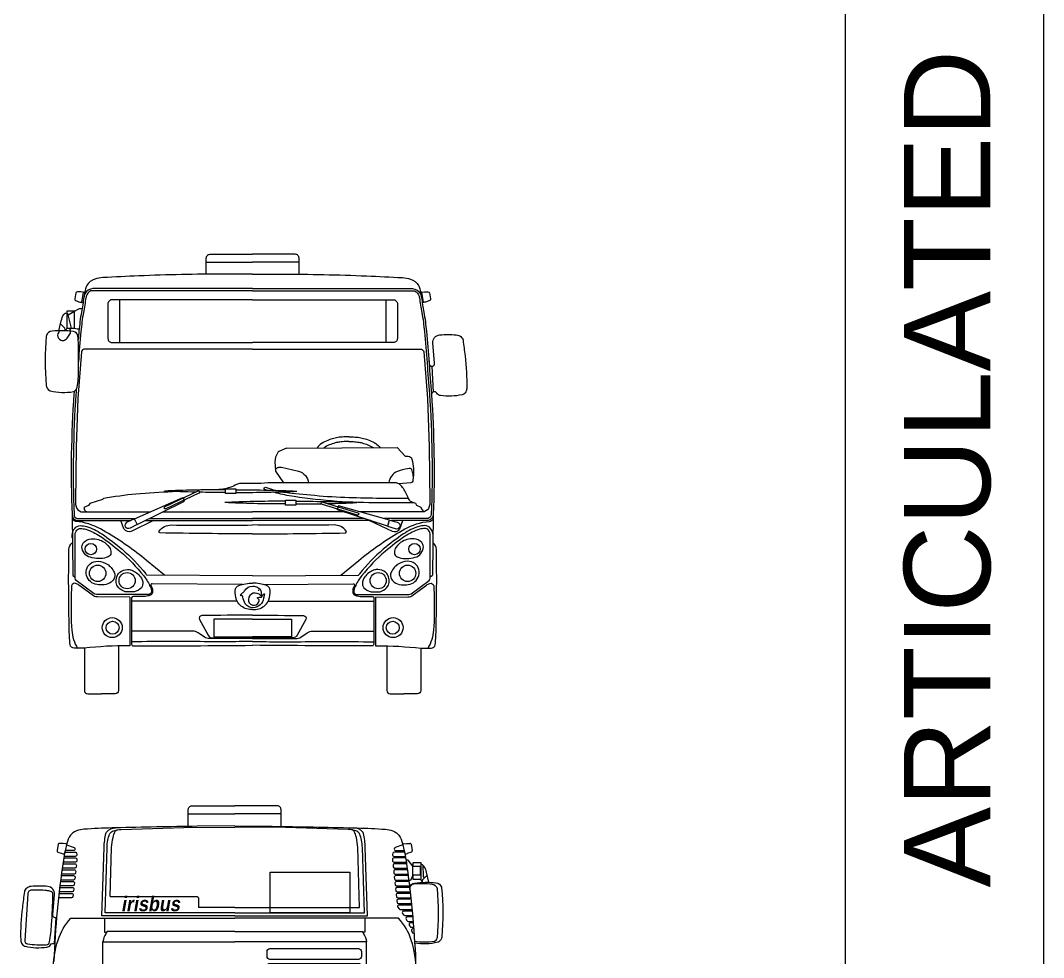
# Model space of a CAD drawing. Header units: millimetres. Extents: x 35403 to 155690, y 202798 to 276657.
# Drawn here: x 123047 to 129979, y 211803 to 218152 of the extents above; entities that cross this region are included whole.
import ezdxf

# ---------------------------------------------------------------- set-up
doc = ezdxf.new("R2010")
doc.units = ezdxf.units.MM
doc.layers.add('www.cad-blocks.net', color=7, linetype='Continuous')
doc.styles.get("Standard").update_dxf_attribs({"font": 'arial.ttf'})

# ---------------------------------------------------------------- blocks, each defined once
blk = doc.blocks.new('A$C717472FF')
for p, q in [((123.2, 3004.7), (123.2, 2714.5)), ((1925.8, 3004.7), (1925.8, 2714.5)), ((2237.8, 2553.8), (2247.2, 2378.8)), ((1024.5, 840.6), (761.3, 840.6)), ((761.3, 840.6), (761.3, 719.7)), ((1024.5, 840.6), (1287.7, 840.6)), ((1287.7, 840.6), (1287.7, 719.7)), ((761.3, 719.7), (1024.5, 719.7)), ((1287.7, 719.7), (1024.5, 719.7))]:
    blk.add_line(p, q)
for points in [[(710.4, 3177.5), (710.4, 3286.9, -0.414214), (735.7, 3312.3), (1024.5, 3312.3)], [(1338.6, 3177.5), (1338.6, 3286.9, 0.414214), (1313.3, 3312.3), (1024.5, 3312.3)], [(1024.5, 3178), (830.4, 3178, 0.010231), (252.9, 3166.2, 0.003181), (10.2, 3154.7, 0.062932), (-44.6, 3144.8, 0.190083), (-99.7, 3100.2, 0.101395), (-109.4, 3070.1), (-118.9, 3019.9)], [(1024.5, 3178), (1218.6, 3178, -0.010231), (1796.1, 3166.2, -0.003181), (2038.8, 3154.7, -0.062932), (2093.6, 3144.8, -0.190083), (2148.7, 3100.2, -0.101395), (2158.4, 3070.1), (2167.9, 3019.9)], [(-140.3, 3058.6), (-163.2, 3058.6, 0.302654), (-173, 3052.1), (-180.2, 3010.5, 0.289661), (-175.4, 2999), (-146.7, 2989, 0.092687), (-133.5, 2987), (-120.8, 3055.6), (-140.3, 3058.6)], [(1024.5, 3079.7), (-58, 3079.7, 0.299466), (-111.9, 3044.3, 0.062597), (-118.9, 3019.9, -0.004723), (-135.6, 2920.4, 0.021843), (-152.8, 2791.1, 0.000585), (-157.6, 2735.7, 0.000585)], [(1024.5, 3066), (-58, 3066, 0.299466), (-99.2, 3038.8, 0.062597), (-105.3, 3017.7, -0.004723), (-122.1, 2918, 0.021843), (-139.1, 2789.9, 0.002171), (-156.4, 2584.2, 0.002171)], [(1024.5, 3079.7), (2107, 3079.7, -0.299466), (2160.9, 3044.3, -0.062597), (2167.9, 3019.9, 0.004723), (2184.6, 2920.4, -0.021843), (2201.8, 2791.1, -0.004483), (2235.6, 2366.1, -0.027404), (2248.4, 1549.2, -0.33657), (2214.7, 1508.2), (1964.8, 1508.2)], [(1024.5, 3066), (2107, 3066, -0.299466), (2148.2, 3038.8, -0.062597), (2154.3, 3017.7, 0.004723), (2171.1, 2918, -0.021843), (2188.1, 2789.9, -0.004483), (2221.9, 2365.1, -0.027404), (2234.7, 1549.8, -0.323123), (2213, 1522), (1915.2, 1522)], [(2189.3, 3058.6), (2212.2, 3058.6, -0.302654), (2222, 3052.1), (2229.2, 3010.5, -0.289661), (2224.4, 2999), (2195.7, 2989, -0.092687), (2182.5, 2987), (2169.8, 3055.6), (2189.3, 3058.6)], [(1024.5, 3004.7), (71.8, 3004.7, 0.371147), (43.8, 2980.6), (43.8, 2742.2, 0.414214), (71.4, 2714.5), (1024.5, 2714.5)], [(1024.5, 3004.7), (1977.2, 3004.7, -0.371147), (2005.2, 2980.6), (2005.2, 2742.2, -0.414214), (1977.6, 2714.5), (1024.5, 2714.5)], [(-288, 2794.7), (-272.6, 2862.7, -0.086272), (-255.1, 2904.9, -0.268085), (-235.7, 2915, -4.42433)], [(-202.6, 2812.6), (-225, 2902.5, 0.235817), (-235.7, 2915, 7.148948)], [(-156.4, 2526.6), (-156.4, 2700.7, 0.028562), (-159.7, 2758, 0.343043), (-190.6, 2789.5, 0.06038), (-334.6, 2791.5, 0.288599), (-373, 2761.2, 0.053864), (-373.8, 2757.6, 0.042606), (-374.8, 2424.8, 0.241462), (-351.3, 2389.9, 0.061268), (-347.1, 2388.3, 0.111446), (-190.3, 2382.5, 0.106657), (-181.3, 2386.3, 0.188398), (-164.3, 2411.8, 0.055899), (-156.4, 2526.6, -3.477561)], [(-288, 2794.7), (-288, 2787.8, -0.222484), (-291.5, 2780.3, 0.254266), (-297.9, 2764.3, 0.250376), (-274.7, 2731.2, 0.23899), (-250.1, 2731.2, 0.122234), (-227.8, 2750.6, 0.018177), (-210.1, 2777.6), (-210.6, 2791.8)], [(2218.5, 2592.7), (2220.3, 2570.9, 1.014982), (2257.3, 2574.4), (2245.7, 2711.8, -0.410631), (2291.4, 2766.6, -0.048009), (2403.7, 2766.6, -0.067615), (2420.6, 2762.6, -0.146502), (2445.4, 2743.5, -0.126898), (2450.2, 2731.1, 0.002123), (2463.4, 2624.1, -0.036658), (2475.1, 2404.3, -0.1504), (2465.2, 2374.4, -0.186926), (2444.8, 2360.9, -0.087339), (2297.5, 2355, -0.229217), (2273.2, 2371.1, 0.802659), (2236.1, 2358.9, 1.098797)], [(1024.5, 2669.8), (-112.4, 2670.4, 0.363098), (-135.4, 2651.1), (-159.4, 2336.1), (-172.3, 2007.2), (-175.7, 1632.2, 0.06739), (-172, 1602.7, 0.268849), (-137.5, 1568.2), (332.7, 1568.2)], [(1024.5, 2669.8), (2161.4, 2670.4, -0.363098), (2184.4, 2651.1), (2208.4, 2336.1), (2221.3, 2007.2), (2224.7, 1632.2, -0.06739), (2221, 1602.7, -0.268849), (2186.5, 1568.2), (1748.7, 1568.2)], [(-185.4, 2384, 0.000189), (-186.6, 2366.1, 0.027404), (-199.4, 1549.2, 0.33657), (-165.7, 1508.2), (198.2, 1508.2)], [(-170.6, 2397.1, 0.000337), (-172.9, 2365.1, 0.027404), (-185.7, 1549.8, 0.323123), (-164, 1522), (229.1, 1522)], [(1492.3, 2030.7), (1491.2, 2030, 0.097862), (1461.5, 2001, -0.009732)], [(1675.2, 2075.3), (1653.1, 2075.3, 0.034336), (1610.4, 2072.3, 0.030585), (1575.5, 2065.3, 0.067549), (1492.3, 2030.7, 0.067549)], [(1675.2, 2043.2), (1653.1, 2043.2, 0.034336), (1614.8, 2040.6, 0.030585), (1583.7, 2034.3, 0.07691), (1506.7, 2001.2, 0.128714)], [(1675.2, 2075.3), (1697.2, 2075.3, -0.034336), (1739.9, 2072.3, -0.030585), (1774.8, 2065.3, -0.067549), (1858.1, 2030.7, -0.067549)], [(1675.2, 2043.2), (1697.2, 2043.2, -0.034336), (1735.6, 2040.6, -0.030585), (1766.6, 2034.3, -0.067549), (1841.9, 2003, -0.128714)], [(1858.1, 2030.7), (1859.1, 2030, -0.104492), (1886.5, 2003.2, 0.009732)], [(1253.6, 1999.9), (1201.1, 1977.2, 0.203409), (1194.5, 1970.3), (1179.2, 1938.4), (1175.4, 1906.2), (1178.2, 1848.3), (1178.4, 1842.2), (1232.5, 1765)], [(1253.6, 1999.9), (2003.6, 2003.9), (2056.8, 1943.9), (2078.8, 1943.9, -0.33632), (2103.4, 1925.3, -0.058382), (2113.6, 1860.4, -0.040873), (2110.2, 1779.9, -0.293341), (2096.4, 1763.3), (2013.8, 1757.6)], [(1178.1, 1851.6), (1184.6, 1860.2, -0.203764), (1201.8, 1870.1, -0.048483), (1220.7, 1870.6), (1336, 1842.2, -0.321785), (1402, 1764.9, -0.042105)], [(2113, 1808.8), (2111.6, 1819.7, 0.062256), (2102.6, 1854.2, 0.284095), (2094.4, 1860.3, 0.058537), (2074.3, 1859.6, 0.056524), (2006.7, 1841.6, 0.279033), (1947.8, 1764.5, 1.437384)], [(2186.9, 1568.3), (2170.5, 1584.7), (2166.9, 1597.7), (2137.8, 1609.6), (2129.4, 1623.5), (2104.8, 1632.1, -0.160668), (2088.1, 1644.9, -0.058874), (2075.2, 1669.8), (2060.4, 1701.2, 0.126409), (2013.8, 1757.6, 0.151907), (1993.6, 1764.5), (1126.6, 1765), (1081.2, 1759.5), (941, 1759.5, 0.127708), (915.7, 1752.9, -0.089735), (823.2, 1721.3, -7.346142)], [(1118.9, 1715, -0.003428), (1106.6, 1719.3, -0.704462), (1106.6, 1732.6, -0.173391), (1117.2, 1732.6, 0.023329), (1179.9, 1713.4)], [(510.6, 1704.5), (480.9, 1703.1, 0.009336), (233.7, 1686.9, 0.026141), (14.3, 1656.8), (7.4, 1651.7), (-78.9, 1624.7), (-87.5, 1609.8), (-119.2, 1596.3), (-114.6, 1581.3, 0.341911), (-95.7, 1567.9)], [(653.4, 1707.6), (429.5, 1601.1, 0.391588), (423.9, 1590.4, -0.424577)], [(660.3, 1692.9), (435.7, 1588, -0.391588), (423.9, 1590.4, 0.424577)], [(839.8, 1717.1), (822.4, 1717.1, 0.011657), (427.5, 1707.9, 2.263481)], [(639, 1700.7, -0.006246), (427.5, 1707.9)], [(839.8, 1698.7), (822.4, 1698.7, -0.004602), (666.4, 1700.2, -0.004602)], [(910.4, 1717.1), (927.9, 1717.1, -0.011657), (1322.8, 1707.9, -2.263481)], [(910.4, 1698.7), (927.9, 1698.7, 0.011657), (1322.8, 1707.9, 2.263481)], [(2113.2, 1629.2), (1846.7, 1629.2, -0.04113), (1270.9, 1676.6, -0.029924), (1160.2, 1701.9, -0.029924)], [(1222.8, 1703.9, 0.03331), (1315.6, 1692.6), (1416.1, 1682.3, 0.016267), (1648.5, 1666.2, 0.012357), (2078.9, 1661)], [(1247.4, 1639.3), (1229.9, 1639.3, 0.011657), (835, 1630.1, 2.263481)], [(1247.4, 1620.9), (1229.9, 1620.9, -0.011657), (835, 1630.1, -2.263481)], [(1317.9, 1639.3), (1335.4, 1639.3, -0.011657), (1730.3, 1630.1, -2.263481)], [(1317.9, 1620.9), (1335.4, 1620.9, 0.004525), (1488.8, 1622.3, 0.00433)], [(1494.6, 1618.5), (1732.3, 1548, 0.391588), (1743.6, 1552.1, -0.424577)], [(1499.2, 1634), (1736.5, 1561.8, -0.391588), (1743.6, 1552.1, 0.424577)], [(1534.6, 1623.2, 0.005779), (1730.3, 1630.1)], [(-199.4, 1549.2), (-195, 1140.4, 0.407805), (-184.8, 1130.3, 0.005482), (-178.3, 1130.3, 182.412078)], [(2248.4, 1549.2), (2244, 1140.4, -0.407805), (2233.8, 1130.3, -0.005482), (2227.3, 1130.3, -182.412078)], [(428, 1138.4), (305.9, 1238.1, 0.037611), (30.3, 1430.4, 0.084868), (-128, 1496.7), (-172.7, 1502.9, -0.203319), (-199.1, 1518.3, 0.58046)], [(-197.7, 1390.6), (-197.7, 1410.4, -0.175801), (-181.4, 1455.4, -0.218017), (-142.5, 1473.9, -0.081049), (-100.8, 1467.8, -0.071247), (1.6, 1418.4, -0.028909), (139.3, 1313.7, -0.046767), (300.5, 1147.5, -0.007679), (307, 1139.1)], [(352.7, 1508.2), (206.1, 1436.5, -0.380184), (152.4, 1451.4), (131.4, 1508.2)], [(233.4, 1500.6), (224.4, 1519.9), (174.7, 1497.5, 0.369597), (159.9, 1465.9, -0.060331)], [(233.4, 1500.6), (242.6, 1481.3), (193.7, 1457.3, -0.369597), (159.9, 1465.9, 0.060331)], [(1024.5, 1418.4, -0.005032), (397.2, 1424.7, -0.607447), (391.1, 1437.1, -0.240486), (473, 1478.3, 0.003032), (1024.5, 1478.3, -5.720285)], [(1024.5, 1418.4, 0.005032), (1651.8, 1424.7, 0.607447), (1657.9, 1437.1, 0.240486), (1576, 1478.3, -0.003032), (1024.5, 1478.3, 5.720285)], [(1621, 1138.4), (1743.1, 1238.1, -0.037611), (2018.7, 1430.4, -0.084868), (2177, 1496.7), (2221.7, 1502.9, 0.203319), (2248.1, 1518.3, -0.58046)], [(2246.7, 1390.6), (2246.7, 1410.4, 0.175801), (2230.4, 1455.4, 0.218017), (2191.5, 1473.9, 0.081049), (2149.8, 1467.8, 0.071247), (2047.4, 1418.4, 0.028909), (1909.7, 1313.7, 0.046767), (1748.5, 1147.5, 0.007679), (1742, 1139.1)], [(1816.7, 1508.2), (1969.5, 1437.1, 0.380184), (2022.8, 1453.1), (2042, 1508.2)], [(1945.3, 1491.5), (1939.1, 1471.1), (1991, 1454.6, 0.369597), (2023.1, 1468.2, -0.060331)], [(1945.3, 1491.5), (1951.4, 1512), (2003.8, 1497.2, -0.369597), (2023.1, 1468.2, 0.060331)], [(-178.3, 1117.4), (-178.3, 1410.4, -0.175801), (-166.5, 1442.9, -0.218017), (-142.2, 1454.5, -0.081049), (-106.7, 1449.3, -0.071247), (-9.2, 1402.3, -0.028909), (126.7, 1299, -0.046767), (285.3, 1135.3, -0.05975), (326.5, 1069.3, -0.048149), (339.3, 1033.2, -0.44262), (322.4, 1007.9, -0.024438), (307, 1006.4), (-19.1, 1006.4, -0.091618), (-49.6, 1012), (-170.6, 1102.1, -0.236862), (-178.3, 1117.4, 3.565839)], [(2227.3, 1117.4), (2227.3, 1410.4, 0.175801), (2215.5, 1442.9, 0.218017), (2191.2, 1454.5, 0.081049), (2155.7, 1449.3, 0.071247), (2058.2, 1402.3, 0.028909), (1922.3, 1299, 0.046767), (1763.7, 1135.3, 0.05975), (1722.5, 1069.3, 0.048149), (1709.7, 1033.2, 0.44262), (1726.6, 1007.9, 0.024438), (1742, 1006.4), (2068.1, 1006.4, 0.091618), (2098.6, 1012), (2219.6, 1102.1, 0.236862), (2227.3, 1117.4, -3.565839)], [(-116.7, 643.5), (-185.5, 643.5, -0.372177), (-211.9, 666.3, -0.029552), (-217.1, 726, -0.010593), (-220.8, 1312.1, -0.229014), (-197.3, 1358.8, -15.35761)], [(-6.3, 1251.7), (-19.2, 1251.7, -0.066084), (-76.1, 1259.3, -0.332812), (-132.1, 1330.8, -0.112906), (-129, 1345.9, -0.244724), (-82.3, 1382.3, -0.09164), (-31.7, 1382.3, -0.085744), (9.2, 1367.2, -0.106987), (53.6, 1326.8, -0.16893), (64.3, 1290.4, -0.285352), (44.3, 1261.5, -0.109711), (-6.3, 1251.7, 0.22104)], [(2055.3, 1251.7), (2068.2, 1251.7, 0.066084), (2125.1, 1259.3, 0.332812), (2181.1, 1330.8, 0.112906), (2178, 1345.9, 0.244724), (2131.3, 1382.3, 0.09164), (2080.7, 1382.3, 0.085744), (2039.8, 1367.2, 0.106987), (1995.4, 1326.8, 0.16893), (1984.7, 1290.4, 0.285352), (2004.7, 1261.5, 0.109711), (2055.3, 1251.7, -0.22104)], [(2165.7, 643.5), (2234.5, 643.5, 0.372177), (2260.9, 666.3, 0.029552), (2266.1, 726, 0.010593), (2269.8, 1312.1, 0.229014), (2246.3, 1358.8, 15.35761)], [(19.1, 1073.3), (-17.6, 1073.3, -0.29281), (-96.6, 1123.9, -0.175895), (-101, 1177.2, -0.157829), (-76, 1215.6, -0.189137), (-23.2, 1232.2, -0.120662), (39.6, 1212.2, -0.083597), (65.1, 1190.1, -0.055238), (86.2, 1157.8, -0.266028), (83.7, 1110.5, -0.084582), (66.1, 1091.2, -0.149629), (19.1, 1073.3, 0.375404)], [(2029.9, 1073.3), (2066.6, 1073.3, 0.29281), (2145.6, 1123.9, 0.175895), (2150, 1177.2, 0.157829), (2125, 1215.6, 0.189137), (2072.2, 1232.2, 0.120662), (2009.4, 1212.2, 0.083597), (1983.9, 1190.1, 0.055238), (1962.8, 1157.8, 0.266028), (1965.3, 1110.5, 0.084582), (1982.9, 1091.2, 0.149629), (2029.9, 1073.3, -0.375404)], [(176, 1176.2), (182.1, 1176.2, -0.094948), (205.3, 1171.8, -0.13061), (264.9, 1127.6, -0.176195), (280.5, 1080.9, -0.217709), (263.1, 1045.1, -0.179893), (204.7, 1025), (172.3, 1025, -0.104849), (150.5, 1029.6, -0.131403), (109, 1063.1, -0.180954), (99.4, 1097.5, -0.065541), (108.2, 1137.4, -0.152129), (125, 1159.5, -0.151937), (176, 1176.2, -1.016359)], [(1873, 1176.2), (1866.9, 1176.2, 0.094948), (1843.7, 1171.8, 0.13061), (1784.1, 1127.6, 0.176195), (1768.5, 1080.9, 0.217709), (1785.9, 1045.1, 0.179893), (1844.3, 1025), (1876.7, 1025, 0.104849), (1898.5, 1029.6, 0.131403), (1940, 1063.1, 0.180954), (1949.6, 1097.5, 0.065541), (1940.8, 1137.4, 0.152129), (1924, 1159.5, 0.151937), (1873, 1176.2, 1.016359)], [(191.5, 988.3), (-28, 990.9, -0.183175), (-62, 1004.2), (-153.3, 1070.9, 0.080165), (-176.2, 1082.5, 0.457124), (-202, 1066.8), (-204.8, 992, 0.026983), (-201.1, 765.6, 0.119676), (-161.9, 642.5, -3.854069)], [(955.9, 1075.8), (343, 1080.2, 0.618125), (335.3, 1065.1, -0.196778), (346.3, 1021.6, -0.283749), (329.9, 1001.8, -0.052927), (296.2, 994.4), (215.1, 993.3, 0.350028), (204.4, 984.5), (204.4, 669.8, 0.414214), (215.3, 658.9, 0.002771), (1024.5, 663.4, 180.46964)], [(1024.5, 905.6), (1015.1, 905.6, -0.191419), (937.8, 936.3, -0.124741), (915.9, 970.7, -0.086637), (906.6, 1034.5, -0.308187), (930.8, 1068, -0.085273), (1024.5, 1084.8, -2.438011)], [(1024.5, 905.6), (1033.9, 905.6, 0.191419), (1111.2, 936.3, 0.124741), (1133.1, 970.7, 0.086637), (1142.4, 1034.5, 0.308187), (1118.2, 1068, 0.085273), (1024.5, 1084.8, 2.438011)], [(1093.1, 1075.8), (1706, 1080.2, -0.618125), (1713.7, 1065.1, 0.196778), (1702.7, 1021.6, 0.283749), (1719.1, 1001.8, 0.052927), (1752.8, 994.4), (1833.9, 993.3, -0.350028), (1844.6, 984.5), (1844.6, 669.8, -0.414214), (1833.7, 658.9, -0.002771), (1024.5, 663.4, -180.46964)], [(1857.5, 988.3), (2077, 990.9, 0.183175), (2111, 1004.2), (2202.3, 1070.9, -0.080165), (2225.2, 1082.5, -0.457124), (2251, 1066.8), (2253.8, 992, -0.026983), (2250.1, 765.6, -0.119676), (2210.9, 642.5, 3.854069)], [(191.5, 988.3), (191.5, 660.4), (184.9, 660.4, 0.028073), (-116.7, 643.5, -0.056191)], [(1857.5, 988.3), (1857.5, 660.4), (1864.1, 660.4, -0.028073), (2165.7, 643.5, 0.056191)], [(1024.5, 867, 0.004572), (679.3, 863.9, 0.560191), (664, 837.9), (723.1, 731.3, 0.265218), (752, 713.7), (1024.5, 713.7)], [(1024.5, 867, -0.004572), (1369.7, 863.9, -0.560191), (1385, 837.9), (1325.9, 731.3, -0.265218), (1297, 713.7), (1024.5, 713.7)], [(1024.5, 709.4), (732.4, 709.4, -0.12149), (697.8, 718), (655.1, 746.5, 0.127748), (616.9, 759.8)], [(1024.5, 709.4), (1316.6, 709.4, 0.12149), (1351.2, 718), (1393.9, 746.5, -0.127748), (1432.1, 759.8)], [(-115.6, 643.6), (-115.6, 356.8, 0.414214), (-92.5, 333.7), (0, 333.7)], [(115.6, 659.5), (115.6, 356.8, -0.414214), (92.5, 333.7), (0, 333.7)], [(1024.5, 688.4, 0.005033), (843.2, 686.4, -0.01329), (694.8, 687.3, 0.010719), (479.8, 689.7, 0.00012), (204.4, 686.8, -0.005438)], [(1024.5, 688.4, -0.005033), (1205.8, 686.4, 0.01329), (1354.2, 687.3, -0.010719), (1569.2, 689.7, -0.00012), (1844.6, 686.8, 0.005438)], [(1933.4, 659.5), (1933.4, 356.8, 0.414214), (1956.5, 333.7), (2049, 333.7)], [(2164.6, 643.6), (2164.6, 356.8, -0.414214), (2141.5, 333.7), (2049, 333.7)]]:
    blk.add_lwpolyline(points, format="xyb")
for points in [[(710.4, 3258.5), (1024.5, 3258.5)], [(1338.6, 3258.5), (1024.5, 3258.5)], [(-120.8, 3055.6), (-112.5, 3053.8)], [(2169.8, 3055.6), (2161.5, 3053.8)], [(-133.5, 2987), (-124.4, 2985.6)], [(2182.5, 2987), (2173.4, 2985.6)], [(-183.1, 2904.8), (-183.1, 2928), (-235.7, 2928), (-235.7, 2812.6), (-183.1, 2812.6), (-183.1, 2904.8)], [(-225, 2902.5), (-183.1, 2928)], [(-183.1, 2928), (-147.8, 2945.2), (-134.2, 2945.2)], [(-235.7, 2812.6), (-244.4, 2794.2), (-248.2, 2813.1), (-277.3, 2842.2)], [(-210.6, 2791.8), (-214.5, 2800.7), (-202.6, 2812.6)], [(-183.1, 2812.6), (-165.4, 2807.1), (-153, 2807.1)], [(224.4, 1519.9), (551.2, 1665.5), (557.1, 1653.2)], [(823.2, 1721.3), (794.3, 1717.7), (780.3, 1717)], [(242.6, 1481.3), (562.9, 1640.8), (557.1, 1653.2)], [(1939.1, 1471.1), (1598.7, 1581.4), (1602.6, 1594.5)], [(1951.4, 1512), (1606.6, 1607.6), (1602.6, 1594.5)], [(417, 1568.2), (1024.5, 1568.2)], [(1639.5, 1568.2), (1024.5, 1568.2)], [(296.6, 1508.2), (1024.5, 1508.2)], [(324.3, 1522), (1024.5, 1522)], [(1782.1, 1522), (1024.5, 1522)], [(1824.5, 1508.2), (1024.5, 1508.2)], [(1024.5, 1134.9), (307, 1139.1)], [(1024.5, 1134.9), (1742, 1139.1)], [(918.9, 962.9), (204.4, 962.5)], [(1130.1, 962.9), (1844.6, 962.5)], [(616.9, 759.8), (204.4, 759.8)], [(1432.1, 759.8), (1844.6, 759.8)]]:
    blk.add_lwpolyline(points)
for points in [[(839.8, 1723.5), (910.4, 1723.5), (910.4, 1690.7), (839.8, 1690.7)], [(1247.4, 1645.7), (1317.9, 1645.7), (1317.9, 1612.8), (1247.4, 1612.8)]]:
    blk.add_lwpolyline(points, close=True)
blk.add_lwpolyline([(1104.4, 1009.4), (1103.5, 1006.5, 0.041117), (1098.5, 982.8, -0.362043), (1028.8, 917.9, -0.261736), (974.7, 944.5, -0.126882), (958.6, 988.8, 0.326055), (948.9, 999.7, 0.137944), (943.1, 999.4), (943.3, 1002.5, -0.147259), (945.3, 1007.9, -0.083127), (956.4, 1018.4, 0.1193), (969.4, 1032.5, -0.284874), (1025.6, 1064.1, -0.090114), (1057.9, 1056.7, -0.334204), (1081.4, 1010.9, 0.191167), (1082.3, 1003.9, -0.722998), (1077.7, 999.7, 0.663632), (995.4, 976.2, 0.374341), (1023.1, 935.5, 0.372974), (1067.4, 957.3, 0.386467), (1059, 981.1, -0.668443), (1059.6, 987.2, -0.11317), (1076.4, 988.2, 0.37911), (1088.7, 996, -0.220196), (1102, 1011.4, -0.638399), (1104.4, 1009.4)], format="xyb", close=True)
at = {"const_width": 5}
blk.add_lwpolyline([(1061.8, 1034.9, 1), (1066.8, 1034.9, 1)], format="xyb", close=True, dxfattribs=at)
for centre, radius in [((-72.2, 1315.1), 38.5), ((2121.2, 1315.1), 38.5), ((-25.6, 1150.7), 55.5), ((2074.6, 1150.7), 55.5), ((173.9, 1101), 54.9), ((1875.1, 1101), 54.9), ((73, 782.7), 67.7), ((1976, 782.7), 67.7), ((75.5, 782.3), 44), ((1973.5, 782.3), 44)]:
    blk.add_circle(centre, radius)
for centre, start, end in [((658.2, 1699.5), 32.85149, 120.65767), ((657.2, 1701.7), 289.82155, 17.74824), ((1496.4, 1627.7), 170.77454, 258.70124), ((1495.7, 1625.3), 67.86511, 155.67129)]:
    blk.add_arc(centre, 9.37, start, end)
blk = doc.blocks.new('A$C6D6401BA')
for p, q in [((-76, 3955.2), (-99, 3955.2)), ((-56.6, 3952.2), (-76, 3955.2)), ((2231.1, 3952.2), (2250.6, 3955.2)), ((2250.6, 3955.2), (2273.6, 3955.2)), ((-108.8, 3948.7), (-116, 3907)), ((-111.2, 3895.6), (-82.5, 3885.6)), ((-1, 3906.5), (-61.5, 3906.5)), ((2175.5, 3906.5), (2236.1, 3906.5)), ((2285.8, 3895.6), (2257.1, 3885.6)), ((2283.3, 3948.7), (2290.6, 3907)), ((-125.5, 3450.4), (-134.9, 3275.4))]:
    blk.add_line(p, q)
for points in [[(773.1, 4069.7), (773.1, 4183.5, -0.414214), (798.5, 4208.9), (1087.3, 4208.9)], [(1401.4, 4069.7), (1401.4, 4183.5, 0.414214), (1376, 4208.9), (1087.3, 4208.9)], [(1087.3, 4073.3), (833, 4070.4, 0.003573), (280.1, 4060.2, 0.008067), (90.1, 4052.3, 0.028344), (41.7, 4046.7, 0.113362), (-9, 4025.5, 0.081545), (-24.8, 4009.7, 0.093603), (-50.9, 3953.8), (-62.1, 3904, 0.018718), (-73.7, 3841.1, 0.025812), (-138.8, 3154.9, -0.957983)], [(1087.3, 3463.1), (187.7, 3463.1), (202.3, 3927.4, -0.051496), (215.2, 4022.7, -0.122039), (220.5, 4032.9, -0.21208), (280.1, 4060.2, -2.455163)], [(1087.3, 3485.2), (208.6, 3485.2), (222.3, 3927.4, -0.043583), (228.1, 3977, -0.033478), (239.5, 4017.7, -0.125234), (245.6, 4026.9, -0.114969), (274.7, 4042.9, -0.071169), (318.8, 4048.8), (743, 4061.8), (1087.3, 4064.5)], [(243.4, 3595), (253.5, 3927.4, -0.052185), (262.8, 3995.8, -0.058514), (277.5, 4035.5, -0.240184), (293.4, 4047)], [(1087.3, 4073.3), (1341.5, 4070.4, -0.003573), (1894.5, 4060.2, -0.008067), (2084.5, 4052.3, -0.028344), (2132.9, 4046.7, -0.113362), (2183.5, 4025.5, -0.081545), (2199.4, 4009.7, -0.093603), (2225.4, 3953.8), (2236.6, 3904, -0.018718), (2248.3, 3841.1, -0.025812), (2313.4, 3154.9, 0.957983)], [(1087.3, 3485.2), (1966, 3485.2), (1952.3, 3927.4, 0.043583), (1946.4, 3977, 0.033478), (1935.1, 4017.7, 0.125234), (1929, 4026.9, 0.114969), (1899.9, 4042.9, 0.071169), (1855.8, 4048.8), (1431.6, 4061.8), (1087.3, 4064.5)], [(1087.3, 3463.1), (1986.9, 3463.1), (1972.2, 3927.4, 0.051496), (1959.3, 4022.7, 0.122039), (1954, 4032.9, 0.21208), (1894.5, 4060.2, 2.455163)], [(1087.3, 3520.4), (1933.4, 3520.4), (1921.1, 3927.4, 0.052185), (1911.8, 3995.8, 0.058514), (1897.1, 4035.5, 0.240184), (1881.2, 4047, 2.62559)], [(-63.7, 3896.4), (4.9, 3896.4, -0.351708), (14.7, 3888.6), (16.9, 3878.7, -0.479609), (7.1, 3866.5), (-69.9, 3866.5)], [(-52.8, 3945.2), (-1, 3926.1, -0.696746), (-1, 3906.5, -0.178727)], [(2238.3, 3896.4), (2169.6, 3896.4, 0.351708), (2159.9, 3888.6), (2157.7, 3878.7, 0.479609), (2167.4, 3866.5), (2244.5, 3866.5)], [(2227.4, 3945.2), (2175.5, 3926.1, 0.696746), (2175.5, 3906.5, 0.178727)], [(-77.3, 3816.4), (4.4, 3816.4, -0.446493), (14.3, 3805.4), (13.3, 3795.4, -0.382655), (3.3, 3786.5), (-81.5, 3786.5)], [(-71.5, 3856.4), (8.8, 3856.4, -0.446493), (18.7, 3845.4), (17.6, 3835.4, -0.382655), (7.7, 3826.5), (-75.9, 3826.5)], [(2246, 3856.4), (2165.8, 3856.4, 0.446493), (2155.8, 3845.4), (2156.9, 3835.4, 0.382655), (2166.9, 3826.5), (2250.4, 3826.5)], [(2251.9, 3816.4), (2170.2, 3816.4, 0.446493), (2160.2, 3805.4), (2161.3, 3795.4, 0.382655), (2171.2, 3786.5), (2256.1, 3786.5)], [(-82.9, 3776.4), (0, 3776.4, -0.446493), (10, 3765.4), (8.9, 3755.4, -0.382655), (-1.1, 3746.5), (-87, 3746.5)], [(2257.5, 3776.4), (2174.5, 3776.4, 0.446493), (2164.6, 3765.4), (2165.7, 3755.4, 0.382655), (2175.6, 3746.5), (2261.5, 3746.5)], [(2402.1, 3691.3), (2386.7, 3759.3, 0.086272), (2369.1, 3801.4, 0.268085), (2349.7, 3811.5, 4.42433)], [(-93.4, 3696.4), (-8.7, 3696.4, -0.446493), (1.2, 3685.4), (0.1, 3675.4, -0.382655), (-9.8, 3666.5), (-97.1, 3666.5)], [(-88.3, 3736.4), (-4.3, 3736.4, -0.446493), (5.6, 3725.4), (4.5, 3715.4, -0.382655), (-5.4, 3706.5), (-92.1, 3706.5)], [(2262.9, 3736.4), (2178.9, 3736.4, 0.446493), (2169, 3725.4), (2170.1, 3715.4, 0.382655), (2180, 3706.5), (2266.7, 3706.5)], [(2268, 3696.4), (2183.3, 3696.4, 0.446493), (2173.3, 3685.4), (2174.4, 3675.4, 0.382655), (2184.4, 3666.5), (2271.6, 3666.5)], [(2274.4, 3643.1, -0.005703), (2275.6, 3654.6, -0.343043), (2306.5, 3686.1, -0.06038), (2450.5, 3688.1, -0.288599), (2488.9, 3657.8, -0.053864), (2489.7, 3654.2, -0.042606), (2490.7, 3321.4, -0.241462), (2467.2, 3286.5, -0.061268), (2463, 3284.9, -0.110963), (2306.9, 3279)], [(2275.6, 3654.6, -0.296512), (2301.2, 3681.5, -0.063646), (2425.3, 3678.7)], [(2425.3, 3678.7, -0.334331), (2458.2, 3648.6, -0.040897), (2459, 3313.9)], [(-119.4, 3451.8, -0.57019), (-145, 3471), (-133.4, 3608.4, 0.410631), (-179.2, 3663.2, 0.048009), (-291.5, 3663.2, 0.067615), (-308.3, 3659.2, 0.146502), (-333.1, 3640.1, 0.126898), (-337.9, 3627.7, -0.002123), (-351.1, 3520.7, 0.036658), (-362.8, 3300.9, 0.1504), (-352.9, 3271, 0.186926), (-332.5, 3257.5, 0.087339), (-185.3, 3251.6, 0.229217), (-160.9, 3267.7, -0.430431), (-132.6, 3274.1)], [(-314.2, 3612.1), (-335.6, 3297.9, 0.393884), (-315.9, 3273.7, 0.045059), (-189.1, 3267.6, 0.352472), (-166.9, 3287.1, 0.028655), (-153.2, 3404.3, 0.006655), (-144, 3608.8, 0.333054), (-158.1, 3629, 0.058134), (-187.4, 3634.9, 0.025685), (-289.6, 3638.3, 0.423083), (-314.2, 3612.1, 0.569835)], [(-102.9, 3616.4), (-17.5, 3616.4, -0.446493), (-7.5, 3605.4), (-8.6, 3595.4, -0.382655), (-18.6, 3586.5), (-106.2, 3586.5)], [(-98.3, 3656.4), (-13.1, 3656.4, -0.446493), (-3.2, 3645.4), (-4.2, 3635.4, -0.382655), (-14.2, 3626.5), (-101.8, 3626.5)], [(2272.9, 3656.4), (2187.7, 3656.4, 0.446493), (2177.7, 3645.4), (2178.8, 3635.4, 0.382655), (2188.7, 3626.5), (2276.3, 3626.5)], [(2277.5, 3616.4), (2192, 3616.4, 0.446493), (2182.1, 3605.4), (2183.2, 3595.4, 0.382655), (2193.1, 3586.5), (2280.8, 3586.5)], [(243.4, 3595), (828.5, 3595, -0.414214), (843.2, 3580.3), (843.2, 3520.4)], [(2281.9, 3576.4), (2196.4, 3576.4, 0.446493), (2186.5, 3565.4), (2187.6, 3555.4, 0.382655), (2197.5, 3546.5), (2285, 3546.5)], [(2286, 3536.4), (2200.8, 3536.4, 0.446493), (2190.8, 3525.4), (2190.9, 3525), (2201.7, 3510.5, 0.236342), (2209.7, 3506.5), (2289, 3506.5)], [(2289.9, 3496.4), (2232.2, 3496.4, 0.617675), (2224.2, 3480.5), (2231.6, 3470.5, 0.236342), (2239.6, 3466.5), (2292.7, 3466.5)], [(1087.3, 2203.1), (-129.9, 2203.1), (-141.8, 2724.4), (-141.8, 3090.2, -0.077259), (-109.5, 3298.5, -0.109069), (-22.6, 3448.3), (1087.3, 3448.3)], [(1087.3, 2203.1), (2304.4, 2203.1), (2316.4, 2724.4), (2316.4, 3090.2, 0.077259), (2284, 3298.5, 0.109069), (2197.1, 3448.3), (1087.3, 3448.3)], [(2293.6, 3456.4), (2257.8, 3456.4, 0.564144), (2248.9, 3441.8), (2254.1, 3431.9, 0.278654), (2263, 3426.5), (2296.1, 3426.5)], [(2297, 3416.4), (2278.8, 3416.4, 0.564144), (2270, 3401.8), (2275.2, 3391.9, 0.278654), (2284, 3386.5), (2299.4, 3386.5)], [(1087.3, 3357.4), (226.5, 3357.4), (224.9, 3357.4), (222.2, 3357.4), (213.8, 3343, 0.09508), (194.4, 3288.3, -0.986296)], [(1087.3, 3357.4), (1948, 3357.4), (1949.6, 3357.4), (1952.3, 3357.4), (1960.8, 3343, -0.09508), (1980.2, 3288.3, 0.986296)], [(2300.2, 3376.4), (2295.7, 3376.4, 0.503587), (2286.1, 3363.5), (2289.1, 3353.6, 0.330152), (2298.7, 3346.5), (2302.4, 3346.5)], [(2438.7, 3291.1, -0.097024), (2306.1, 3290.8)], [(-165.9, 2376), (-165.9, 2379.8, -0.134493), (-157.1, 2411.9, -0.263999), (-134.9, 2424.6, -0.263999)], [(-165.9, 2376), (-165.9, 2372.2, 0.134493), (-157.1, 2340.2, 0.287272), (-132.7, 2327.6, -8.91928)], [(2340.4, 2376), (2340.4, 2372.2, -0.134493), (2331.6, 2340.2, -0.287272), (2307.3, 2327.6, 8.91928)], [(2340.4, 2376), (2340.4, 2379.8, 0.134493), (2331.6, 2411.9, 0.263999), (2309.5, 2424.6, 0.263999)], [(-124, 1536.7), (-134.1, 1543.1, -0.228701), (-147.4, 1564.2, -0.023398), (-155.1, 1680.1, -0.008987), (-156.1, 2214.5, -0.173022), (-131.1, 2259.2, 27.368865)], [(2298.5, 1536.7), (2308.6, 1543.1, 0.228701), (2322, 1564.2, 0.023398), (2329.7, 1680.1, 0.008987), (2330.6, 2214.5, 0.173022), (2305.7, 2259.2, -27.368865)], [(1087.3, 2034.1), (-119.2, 2034.1), (-124.4, 2157.8, -0.439051), (-113, 2169.2), (1087.3, 2169.2)], [(1087.3, 2034.1), (2293.8, 2034.1), (2299, 2157.8, 0.439051), (2287.6, 2169.2), (1087.3, 2169.2)], [(1087.3, 1686.8), (64.3, 1686.8, 0.099484), (-28.3, 1668.2, 0.054339), (-38.1, 1662.8, 0.040619), (-98.1, 1612.8, 0.205339), (-114.6, 1572.6, -0.778626)], [(1087.3, 1686.8), (2110.3, 1686.8, -0.099484), (2202.9, 1668.2, -0.054339), (2212.7, 1662.8, -0.040619), (2272.7, 1612.8, -0.205339), (2289.2, 1572.6, 0.778626)], [(-124, 1572.6), (-124, 1257, 0.398222), (-98.7, 1230.3, -36.417356)], [(124, 1572.6), (124, 1257, -0.398222), (98.7, 1230.3, 36.417356)], [(226.6, 1572.6), (226.6, 1257, 0.398222), (251.9, 1230.3, -36.417356)], [(474.6, 1572.6), (474.6, 1257, -0.398222), (449.3, 1230.3, 36.417356)], [(1700, 1572.6), (1700, 1257, 0.398222), (1725.3, 1230.3, -36.417356)], [(1947.9, 1572.6), (1947.9, 1257, -0.398222), (1922.7, 1230.3, 36.417356)], [(2050.6, 1572.6), (2050.6, 1257, 0.398222), (2075.9, 1230.3, -36.417356)], [(2298.5, 1572.6), (2298.5, 1257, -0.398222), (2273.3, 1230.3, 36.417356)]]:
    blk.add_lwpolyline(points, format="xyb")
for points in [[(773.1, 4155.1), (1087.3, 4155.1)], [(1401.4, 4155.1), (1087.3, 4155.1)], [(-56.6, 3952.2), (-51.5, 3951.1)], [(2231.1, 3952.2), (2226, 3951.1)], [(-69.3, 3883.6), (-66.5, 3883.2)], [(2243.9, 3883.6), (2241, 3883.2)], [(2293.7, 3801.4), (2261.8, 3841.8), (2248.2, 3841.8)], [(2297.1, 3801.4), (2297.1, 3824.6), (2349.7, 3824.6), (2349.7, 3709.2), (2297.1, 3709.2), (2297.1, 3740.1)], [(2372.7, 3720.2), (2366.3, 3730.8), (2363.5, 3807.4)], [(2293.7, 3740.1), (2279.4, 3703.7), (2267.1, 3703.7)], [(2349.7, 3709.2), (2358.4, 3690.8), (2362.2, 3709.7), (2391.3, 3738.8)], [(1087.3, 3520.4), (843.2, 3520.4)], [(204.6, 3448.3), (204.6, 3354.1), (220.3, 3354.1)], [(1970, 3448.3), (1970, 3354.1), (1954.2, 3354.1)], [(1087.3, 2400), (194.4, 2400), (194.4, 3288.3), (1087.3, 3288.3)], [(1087.3, 2400), (1980.2, 2400), (1980.2, 3288.3), (1087.3, 3288.3)], [(1087.3, 2379.9), (205.6, 2379.9), (205.6, 2324.4), (1087.3, 2324.4)], [(1087.3, 2379.9), (1969, 2379.9), (1969, 2324.4), (1087.3, 2324.4)], [(740.3, 2307), (740.3, 2324.4)], [(745.4, 2324.4), (756.4, 2299.8)], [(799.4, 2324.4), (788.4, 2299.8)], [(804.5, 2307), (804.5, 2324.4)], [(1370.1, 2307), (1370.1, 2324.4)], [(1375.2, 2324.4), (1386.2, 2299.8)], [(1429.2, 2324.4), (1418.2, 2299.8)], [(1434.3, 2307), (1434.3, 2324.4)], [(1087.3, 2217), (-90.6, 2217), (-90.6, 2169.2)], [(101, 2203.1), (101, 1686.8)], [(765.6, 2169.2), (765.6, 2034.1)], [(829.1, 2169.2), (829.1, 2034.1)], [(1087.3, 2217), (2265.2, 2217), (2265.2, 2169.2)], [(1345.5, 2169.2), (1345.5, 2034.1)], [(1408.9, 2169.2), (1408.9, 2034.1)], [(2073.5, 2203.1), (2073.5, 1686.8)], [(-111, 2034.1), (-111, 1993.7)], [(2285.6, 2034.1), (2285.6, 1993.7)], [(1087.3, 1993.7), (-122, 1993.7), (-141.8, 1973.9), (-137.5, 1780.3), (-147.8, 1768), (-140, 1651.1), (-124, 1572.6)], [(1087.3, 1993.7), (2296.6, 1993.7), (2316.3, 1973.9), (2312.1, 1780.3), (2322.4, 1768), (2314.5, 1651.1), (2298.5, 1572.6)], [(1087.3, 1866), (947.5, 1866), (947.5, 1686.8)], [(1087.3, 1866), (1227.1, 1866), (1227.1, 1686.8)], [(1087.3, 1572.6), (-124, 1572.6)], [(1087.3, 1572.6), (2298.5, 1572.6)], [(98.7, 1230.3), (-98.7, 1230.3)], [(449.3, 1230.3), (251.9, 1230.3)], [(1725.3, 1230.3), (1922.7, 1230.3)], [(2075.9, 1230.3), (2273.3, 1230.3)]]:
    blk.add_lwpolyline(points)
for points in [[(1868.2, 3485.2), (1328.4, 3485.2), (1328.4, 3759.8), (1868.2, 3759.8)], [(2293.7, 3801.4), (2344, 3801.4), (2344, 3740.1), (2293.7, 3740.1)], [(765.6, 2070.5), (800, 2070.5), (800, 2135.3), (765.6, 2135.3)], [(1408.9, 2070.5), (1374.5, 2070.5), (1374.5, 2135.3), (1408.9, 2135.3)], [(231.1, 1873), (113.9, 1873), (113.9, 1824.2), (231.1, 1824.2)], [(1943.4, 1873), (2060.6, 1873), (2060.6, 1824.2), (1943.4, 1824.2)]]:
    blk.add_lwpolyline(points, close=True)
for points in [[(1326.3, 3241.6), (1926.2, 3241.6, -0.414214), (1946.2, 3221.6), (1946.2, 3188.7, -0.414214), (1926.2, 3168.7), (1326.3, 3168.7, -0.414214), (1306.3, 3188.7), (1306.3, 3221.6, -0.414214)], [(1326.3, 3141.6), (1926.2, 3141.6, -0.414214), (1946.2, 3121.6), (1946.2, 3088.7, -0.414214), (1926.2, 3068.7), (1326.3, 3068.7, -0.414214), (1306.3, 3088.7), (1306.3, 3121.6, -0.414214)], [(1326.3, 3041.6), (1926.2, 3041.6, -0.414214), (1946.2, 3021.6), (1946.2, 2988.7, -0.414214), (1926.2, 2968.7), (1326.3, 2968.7, -0.414214), (1306.3, 2988.7), (1306.3, 3021.6, -0.414214)], [(1326.3, 2941.6), (1926.2, 2941.6, -0.414214), (1946.2, 2921.6), (1946.2, 2888.7, -0.414214), (1926.2, 2868.7), (1326.3, 2868.7, -0.414214), (1306.3, 2888.7), (1306.3, 2921.6, -0.414214)], [(1326.3, 2841.6), (1926.2, 2841.6, -0.414214), (1946.2, 2821.6), (1946.2, 2788.7, -0.414214), (1926.2, 2768.7), (1326.3, 2768.7, -0.414214), (1306.3, 2788.7), (1306.3, 2821.6, -0.414214)]]:
    blk.add_lwpolyline(points, format="xyb", close=True)
for centre, radius in [((194.3, 2100.6), 62), ((389.3, 2100.6), 62), ((584.4, 2100.6), 62), ((1590.2, 2100.6), 62), ((1785.2, 2100.6), 62), ((1980.3, 2100.6), 62), ((700.9, 2100.6), 40.5)]:
    blk.add_circle(centre, radius)
for centre, radius, start, end in [((-99, 3944.7), 10.5, 90, 157.3546), ((2273.6, 3944.7), 10.5, 22.6454, 90), ((-104.5, 3905.1), 11.6, 170.14402, 234.761), ((-70.6, 3920), 36.4, 250.82955, 272.01127), ((2245.2, 3920), 36.4, 267.98873, 289.17045), ((2279.1, 3905.1), 11.6, 305.239, 9.85598), ((2429.8, 3319.4), 29.6, 287.37805, 349.46235), ((772.4, 2307), 32.1, 180, 0), ((772.4, 2307), 17.6, 204.08864, 335.91136), ((1402.2, 2307), 32.1, 180, 0), ((1402.2, 2307), 17.6, 204.08864, 335.91136), ((90.2, 2025.7), 135, 40.49313, 62.83581), ((90.2, 2175), 135, 297.29607, 319.50687), ((177.7, 2100.4), 20, 319.50687, 40.49313), ((1996.9, 2100.4), 20, 139.50687, 220.49313), ((2084.3, 2025.7), 135, 117.16419, 139.50687), ((2084.3, 2175), 135, 220.49313, 242.70393)]:
    blk.add_arc(centre, radius, start, end)
at = {"attachment_point": 1}
for s, insert, char_height, width in [('{\\fArial|b1|i0|c238|p34;\\Q10;\\W0.87;  irisbus}', (249.4, 3595), 100, 599.823), ('{\\fArial|b0|i0|c238|p34;\\W0.92;KAROSA}', (1631.1, 2496.6), 50, 305.073)]:
    blk.add_mtext(s, dxfattribs=dict(at, insert=insert, char_height=char_height, width=width))
blk = doc.blocks.new('FORMAT')
at = {"layer": 'www.cad-blocks.net', "color": 155, "true_color": 0x546d8e}
for p, q in [((128635.4, 224501.9), (128635.4, 203573.4)), ((129979.4, 224501.9), (129979.4, 203573.4))]:
    blk.add_line(p, q, dxfattribs=at)
at = {"layer": 'www.cad-blocks.net', "color": 155, "true_color": 0x546d8e, "insert": (129033.1, 212277.7), "char_height": 585, "attachment_point": 1, "rotation": 90}
blk.add_mtext_dynamic_manual_height_columns('ARTICULATED BUS', width=34548.88, gutter_width=12.5, heights=[0], dxfattribs=at)

msp = doc.modelspace()

# ---------------------------------------------------------------- block references
for name, p in [('A$C717472FF', (123596, 213255.2)), ('A$C6D6401BA', (123411.4, 208621.2))]:
    msp.add_blockref(name, p)
at = {"layer": 'www.cad-blocks.net'}
msp.add_blockref('FORMAT', (0, 0), dxfattribs=at)

doc.saveas('drawing.dxf')
